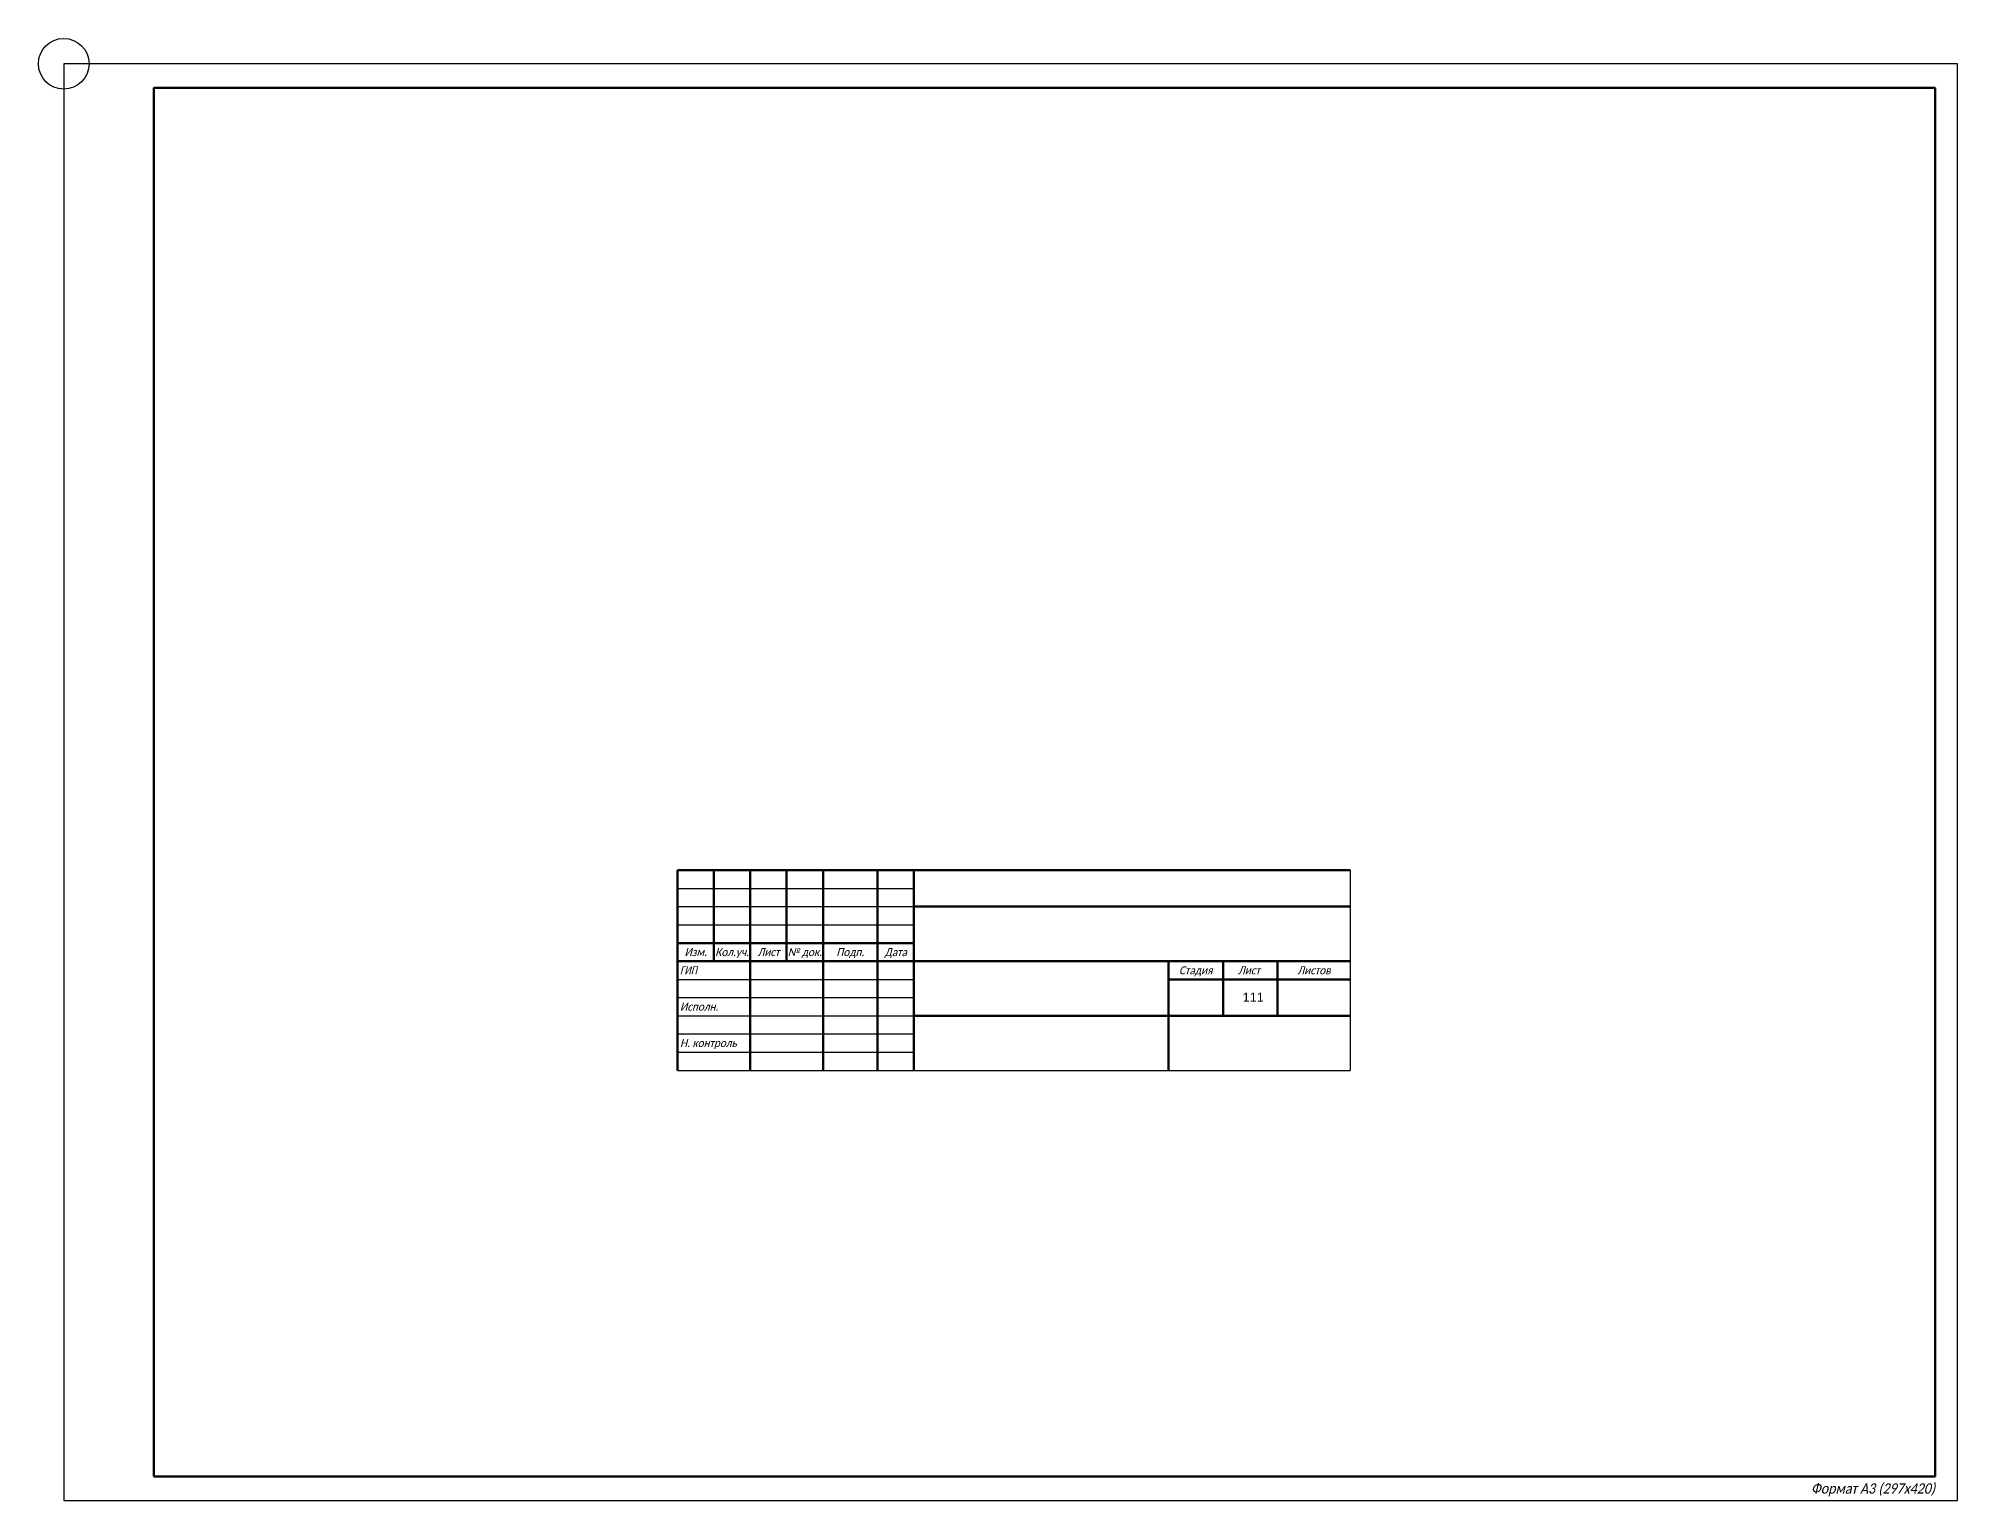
# Model space of a CAD drawing. Header units: millimetres. Extents: x 9094 to 12381, y -2227 to 957.
# Drawn here: x 9822 to 10350, y 555 to 957 of the extents above; entities that cross this region are included whole.
import ezdxf
from ezdxf.enums import TextEntityAlignment as Align

# ---------------------------------------------------------------- set-up
doc = ezdxf.new("R2010")
doc.units = ezdxf.units.MM
doc.linetypes.add('ACAD_ISO10W100', pattern=[18, 12, -3, 0, -3])
doc.layers.add("''ПС", color=5, linetype='Continuous', lineweight=50)
doc.layers.add('[[ЭМО', color=5, linetype='Continuous', lineweight=50)
for name, color, linetype in [('PaperFormat', 7, 'Continuous'), ('ShtampPaper', 7, 'Continuous'), ('АР-формат', 7, 'ACAD_ISO10W100'), ('Текст', 7, 'Continuous')]:
    doc.layers.add(name, color=color, linetype=linetype)
doc.styles.add('!!!VStyle', font='calibri.ttf', dxfattribs={"width": 0.9, "height": 2.2})
doc.styles.add('shtampText', font='calibri.ttf', dxfattribs={"width": 0.9, "oblique": 15, "height": 2.2})
doc.styles.get("Standard").update_dxf_attribs({"font": 'arial.ttf'})

# ---------------------------------------------------------------- blocks, each defined once
blk = doc.blocks.new('a3_0_297_420_progSheetFormat')
at = {"layer": 'ShtampPaper', "ltscale": 100}
blk.add_lwpolyline([(-420, 0), (0, 0), (0, 297), (-420, 297), (-420, 0)], dxfattribs=at)
at = {"layer": 'ShtampPaper', "lineweight": 50, "ltscale": 100}
blk.add_lwpolyline([(-400, 5), (-5, 5), (-5, 292), (-400, 292), (-400, 5)], dxfattribs=at)
at = {"layer": 'ShtampPaper', "style": 'shtampText', "oblique": 15, "width": 0.9}
blk.add_text('Формат А3 (297х420)', height=2.2, dxfattribs=at).set_placement((-5, 2.5), align=Align.MIDDLE_RIGHT)
blk = doc.blocks.new('BS1_120_55_0_45_35_25_20_15_shprogSheetFormat')
at = {"layer": "''ПС", "color": 0, "lineweight": 30, "ltscale": 50}
for p in [(0, 55), (-185, 0)]:
    blk.add_line(p, (0, 0), dxfattribs=at)
at = {"layer": '[[ЭМО', "color": 0}
for p, q in [((-185, 55), (0, 55)), ((-185, 0), (-185, 55)), ((-175, 55), (-175, 30)), ((-165, 55), (-165, 0)), ((-155, 55), (-155, 30)), ((-145, 55), (-145, 0)), ((-130, 55), (-130, 0)), ((-120, 0), (-120, 54.99)), ((-120, 45), (0, 45)), ((-185, 35), (-120, 35)), ((-185, 30), (0, 30)), ((-50, 0), (-50, 30)), ((-50, 30), (-50, 0)), ((-35, 30), (-35, 15)), ((-20, 30), (-20, 15)), ((-50, 25), (0, 25)), ((-120, 15), (0, 15))]:
    blk.add_line(p, q, dxfattribs=at)
at = {"layer": '[[ЭМО', "color": 0, "lineweight": 25}
for p, q in [((-185, 50), (-120, 50)), ((-185, 45), (-120, 45)), ((-185, 40), (-120, 40)), ((-185, 25), (-120, 25)), ((-185, 20), (-120, 20)), ((-185, 15), (-120, 15)), ((-185, 10), (-120, 10)), ((-185, 5), (-120, 5))]:
    blk.add_line(p, q, dxfattribs=at)
at = {"layer": '[[ЭМО', "color": 0, "style": '!!!VStyle', "oblique": 15, "width": 0.9}
for s, p in [('Изм.', (-180, 32.5)), ('Кол.уч.', (-170, 32.5)), ('Лист', (-160, 32.5)), ('№ док.', (-150, 32.5)), ('Подп.', (-137.5, 32.5)), ('Дата', (-125, 32.5)), ('Стадия', (-42.5, 27.5)), ('Лист', (-27.88, 27.5)), ('Листов', (-10, 27.5))]:
    blk.add_text(s, height=2.2, dxfattribs=at).set_placement(p, align=Align.MIDDLE_CENTER)
at = {"layer": 'АР-формат', "color": 0, "style": '!!!VStyle', "oblique": 15, "width": 0.9}
for s, p in [('Исполн.', (-184.31, 17.5)), ('Н. контроль', (-184.31, 7.5))]:
    blk.add_text(s, height=2.2, dxfattribs=at).set_placement(p, align=Align.MIDDLE_LEFT)
at = {"layer": 'Текст', "color": 0, "style": '!!!VStyle', "oblique": 15, "width": 0.8}
blk.add_text('ГИП', height=2.2, dxfattribs=at).set_placement((-184.31, 27.5), align=Align.MIDDLE_LEFT)

msp = doc.modelspace()

# ---------------------------------------------------------------- linework, layer by layer
at = {"layer": 'PaperFormat'}
msp.add_circle((9828.775, 949.648), 6.97, dxfattribs=at)

# ---------------------------------------------------------------- block references
at = {"layer": 'PaperFormat', "xscale": 1.24, "yscale": 1.33}
msp.add_blockref('a3_0_297_420_progSheetFormat', (10349.575, 554.638), dxfattribs=at)
at = {"layer": 'PaperFormat', "color": 3}
msp.add_blockref('BS1_120_55_0_45_35_25_20_15_shprogSheetFormat', (10182.575, 672.925), dxfattribs=at)

# ---------------------------------------------------------------- texts
at = {"layer": 'PaperFormat', "insert": (10152.95, 694.278), "char_height": 2.5, "attachment_point": 1}
msp.add_mtext_dynamic_manual_height_columns('111', width=4.99772, gutter_width=12.5, heights=[0], dxfattribs=at)

doc.saveas('drawing.dxf')
